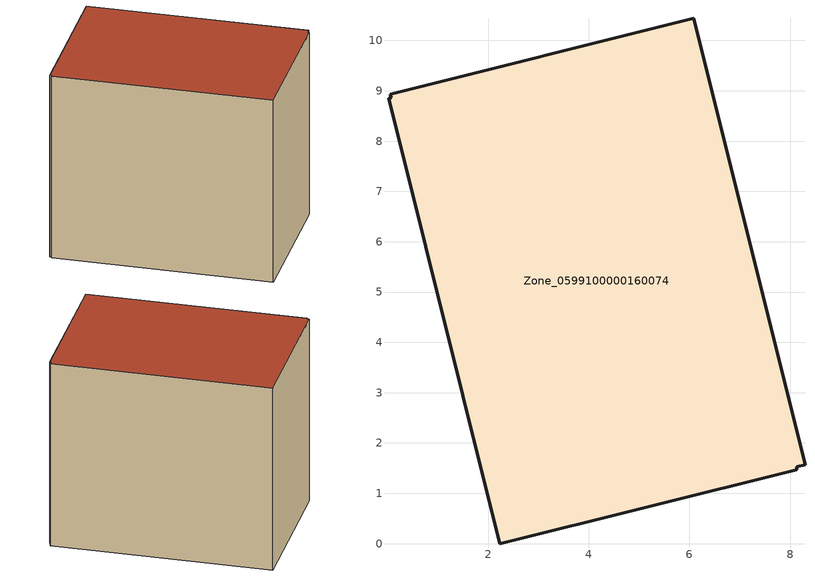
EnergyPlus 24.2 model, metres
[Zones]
Zone_0599100000160074
 floor ground (C_G): 0.07,8.86 0.05,8.94 6.08,10.44 8.3,1.57 8.13,1.53 8.13,1.47 2.23,0 0.02,8.85 z0
 wall outside (C_F): 8.3,1.57 6.08,10.44 0.05,8.94 0.07,8.86 0.02,8.85 2.23,0 8.13,1.47 8.13,1.53 8.3,1.57 z0:8.16
 roof outside (C_R): 0.05,8.94 0.07,8.86 0.02,8.85 2.23,0 8.13,1.47 8.13,1.53 8.3,1.57 6.08,10.44 z8.16
[BUILDING]
Pand.0599100000160074: North Axis=0; Terrain=City; Loads Convergence Tolerance Value=0.04; Temperature Convergence Tolerance Value=0.4; Solar Distribution=FullExterior; Maximum Number of Warmup Days=25; Minimum Number of Warmup Days=1
[Site:Location]
Rotterdam.The.Hague.AP_ZH_NLD Design_Conditions: Latitude=51.96; Longitude=4.45; Time Zone=1; Elevation=-4.5
[SITE:GROUNDTEMPERATURE:BUILDINGSURFACE]
18, 18, 18, 18, 18, 18, 18, 18, 18, 18, 18, 18
[MATERIAL] Thermal Absorptance=0.9; Solar Absorptance=0.7; Visible Absorptance=0.7
Name | Roughness | Thickness | Conductivity | Density | Specific Heat
G.TI.1946-1964 | MediumSmooth | 0.15 | 1 | 540 | 1210
F.TI.1946-1964 | Rough | 0.3 | 0.857143 | 1920 | 840
R.TI.1946-1964 | MediumRough | 0.2 | 0.277778 | 1500 | 1000
[CONSTRUCTION]
C_G: G.TI.1946-1964
C_F: F.TI.1946-1964
C_R: R.TI.1946-1964
[ZONE]
Zone_0599100000160074: Type=1; Multiplier=1; Ceiling Height=Autocalculate; Volume=Autocalculate; Floor Area=autocalculate; Part of Total Floor Area=Yes
[ZONEINFILTRATION:DESIGNFLOWRATE]
Infil_Zone_0599100000160074: Zone or ZoneList or Space or SpaceList=Zone_0599100000160074; Schedule=AlwaysOn; Design Flow Rate Calculation Method=Flow/Area; Flow Rate per Floor Area=0.003; Constant Term Coefficient=1; Temperature Term Coefficient=0; Velocity Term Coefficient=0; Velocity Squared Term Coefficient=0
[HVACTEMPLATE:ZONE:IDEALLOADSAIRSYSTEM]
Zone_0599100000160074: Maximum Heating Supply Air Temperature=50; Minimum Cooling Supply Air Temperature=13; Maximum Heating Supply Air Humidity Ratio=0.0156; Minimum Cooling Supply Air Humidity Ratio=0.0077; Heating Limit=NoLimit; Cooling Limit=NoLimit; Dehumidification Control Type=ConstantSensibleHeatRatio; Cooling Sensible Heat Ratio=0.7; Dehumidification Setpoint=60; Humidification Control Type=None; Humidification Setpoint=30; Outdoor Air Method=None; Outdoor Air Flow Rate per Person=0.00944; Outdoor Air Flow Rate per Zone Floor Area=0; Outdoor Air Flow Rate per Zone=0; Demand Controlled Ventilation Type=None; Outdoor Air Economizer Type=NoEconomizer; Heat Recovery Type=None; Sensible Heat Recovery Effectiveness=0.7; Latent Heat Recovery Effectiveness=0.65
[ZONECONTROL:THERMOSTAT]
ThermostatControl_Zone_0599100000160074: Zone or ZoneList=Zone_0599100000160074; Control Type Schedule=DualSetpointControlType; Control 1=Thermostat_Zone_0599100000160074; Temperature Difference Between Cutout And Setpoint=0
[THERMOSTATSETPOINT:DUALSETPOINT]
Thermostat_Zone_0599100000160074: Heating Setpoint Temperature Schedule=HeatingSetpoint_Zone_0599100000160074; Cooling Setpoint Temperature Schedule=CoolingSetpoint_Zone_0599100000160074
[SCHEDULE:COMPACT]
HeatingSetpoint_Zone_0599100000160074: Through: 12/31, For: AllDays, Until: 24:00, 21
CoolingSetpoint_Zone_0599100000160074: Through: 12/31, For: AllDays, Until: 24:00, 24
DualSetpointControlType: Through: 12/31, For: AllDays, Until: 24:00, 4
AlwaysOn: Through: 12/31, For: AllDays, Until: 24:00, 1
